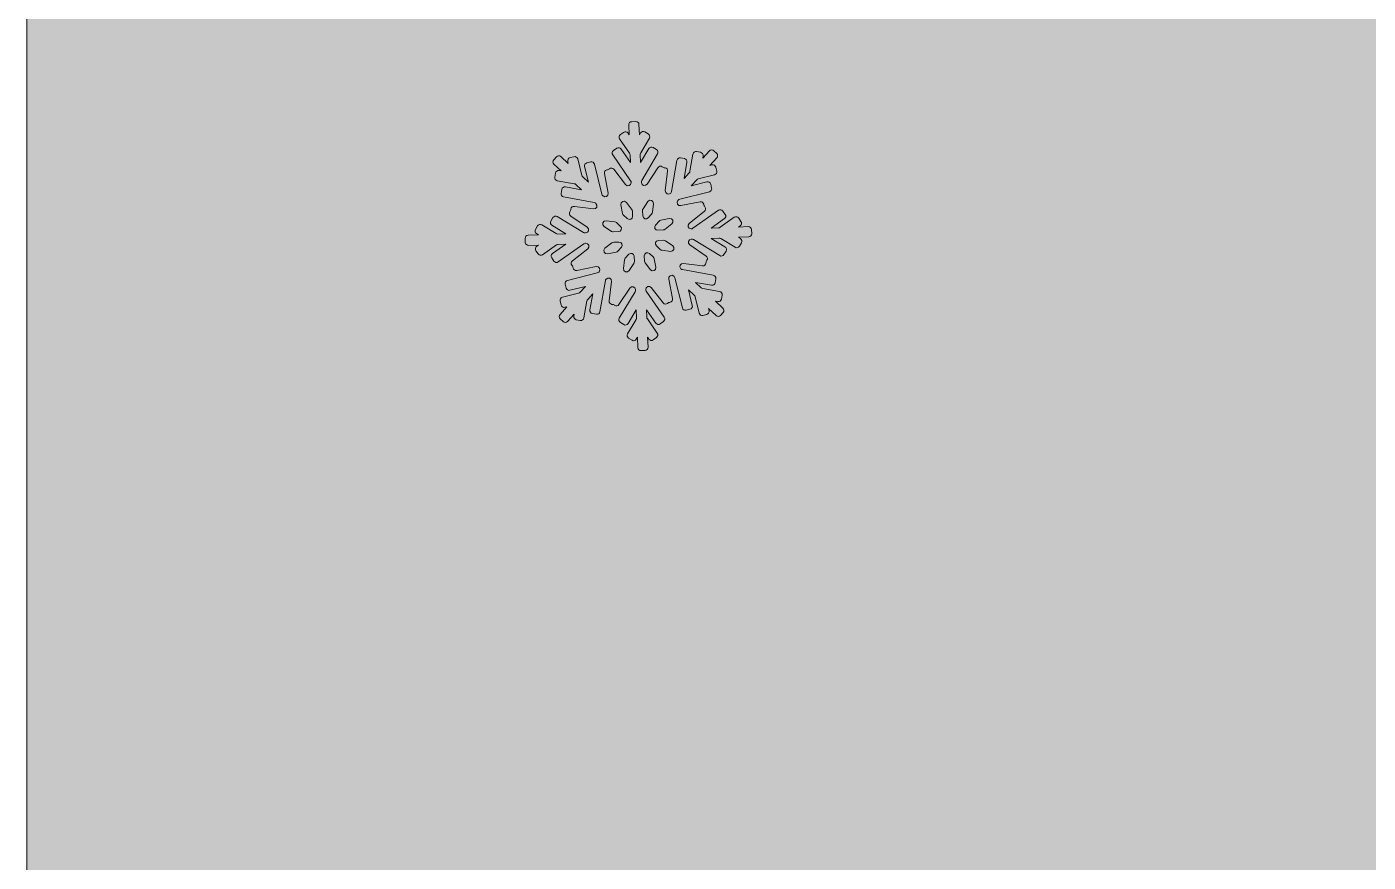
# Model space of a CAD drawing. Header units: millimetres. Extents: x 27 to 196, y -118 to -21.
# Drawn here: x 125.11 to 142.23, y -72.71 to -62.04 of the extents above; entities that cross this region are included whole.
import ezdxf

# ---------------------------------------------------------------- set-up
doc = ezdxf.new("R2010")
doc.units = ezdxf.units.MM
doc.header["$MEASUREMENT"] = 0
doc.layers.add('engraving', color=7, linetype='Continuous')
doc.layers.add('Layer 1', color=7, linetype='Continuous')

msp = doc.modelspace()

# ---------------------------------------------------------------- hatches: boundary and pattern name
at = {"layer": 'Layer 1'}
h = msp.add_hatch(color=2, dxfattribs=at)
h.dxf.hatch_style = 2
edge = h.paths.add_edge_path()
edge.add_spline(control_points=[(177.252, -88.497), (180.383, -85.287), (182.791, -81.667), (184.475, -77.633), (186.158, -73.601), (187.04, -69.511), (187.118, -65.36), (187.195, -61.211), (186.473, -57.139), (184.946, -53.146), (183.419, -49.152), (181.088, -45.59), (177.957, -42.458), (175.295, -39.718), (172.144, -37.448), (168.502, -35.646), (164.862, -33.846), (161.162, -32.945), (157.405, -32.945), (157.405, -32.945), (156.589, -32.945), (156.589, -32.945), (155.913, -32.496), (155.121, -32.21), (154.269, -32.145), (155.774, -31.03), (156.754, -29.246), (156.754, -27.23), (156.754, -23.849), (154.013, -21.109), (150.633, -21.109), (147.252, -21.109), (144.512, -23.849), (144.512, -27.23), (144.512, -29.246), (145.492, -31.03), (146.997, -32.145), (146.145, -32.21), (145.352, -32.496), (144.676, -32.945), (144.676, -32.945), (125.106, -32.945), (125.106, -32.945), (125.106, -32.945), (125.106, -118.094), (125.106, -118.094), (125.106, -118.094), (149.77, -118.094), (149.77, -118.094), (149.77, -118.094), (149.77, -99.772), (149.77, -99.772), (149.77, -99.225), (149.77, -98.559), (149.77, -97.776), (149.77, -96.994), (149.906, -96.406), (150.181, -96.014), (150.455, -95.622), (150.945, -95.584), (151.65, -95.896), (152.354, -96.21), (153.429, -97.149), (154.879, -98.715), (156.327, -100.282), (158.206, -102.611), (160.517, -105.704), (162.825, -108.797), (165.743, -112.926), (169.267, -118.094), (169.267, -118.094), (195.809, -118.094), (195.809, -118.094), (195.809, -118.094), (177.252, -88.497), (177.252, -88.497)], knot_values=[0, 0, 0, 0, 1, 1, 1, 2, 2, 2, 3, 3, 3, 4, 4, 4, 5, 5, 5, 6, 6, 6, 7, 7, 7, 8, 8, 8, 9, 9, 9, 10, 10, 10, 11, 11, 11, 12, 12, 12, 13, 13, 13, 14, 14, 14, 15, 15, 15, 16, 16, 16, 17, 17, 17, 18, 18, 18, 19, 19, 19, 20, 20, 20, 21, 21, 21, 22, 22, 22, 23, 23, 23, 24, 24, 24, 25, 25, 25, 25], degree=3, periodic=1)
edge = h.paths.add_edge_path()
edge.add_spline(control_points=[(146.825, -27.23), (146.825, -25.13), (148.533, -23.422), (150.633, -23.422), (152.732, -23.422), (154.44, -25.13), (154.44, -27.23), (154.44, -29.329), (152.732, -31.037), (150.633, -31.037), (148.533, -31.037), (146.825, -29.329), (146.825, -27.23)], knot_values=[0, 0, 0, 0, 1, 1, 1, 2, 2, 2, 3, 3, 3, 4, 4, 4, 4], degree=3, periodic=1)
edge = h.paths.add_edge_path()
edge.add_spline(control_points=[(160.928, -70.117), (159.36, -71.722), (157.443, -72.524), (155.173, -72.524), (155.173, -72.524), (149.535, -72.524), (149.535, -72.524), (149.535, -72.524), (149.535, -56.199), (149.535, -56.199), (149.535, -56.199), (155.173, -56.199), (155.173, -56.199), (157.443, -56.199), (159.36, -56.983), (160.928, -58.548), (162.493, -60.115), (163.277, -62.033), (163.277, -64.303), (163.277, -66.575), (162.493, -68.513), (160.928, -70.117)], knot_values=[0, 0, 0, 0, 1, 1, 1, 2, 2, 2, 3, 3, 3, 4, 4, 4, 5, 5, 5, 6, 6, 6, 7, 7, 7, 7], degree=3, periodic=1)

# ---------------------------------------------------------------- linework, layer by layer
at = {"layer": 'engraving', "lineweight": 0}
for points, knots in [([(134.356, -64.63), (134.356, -64.608), (134.337, -64.591), (134.315, -64.592), (134.315, -64.592), (134.189, -64.597), (134.189, -64.597), (134.189, -64.597), (134.212, -64.581), (134.212, -64.581), (134.23, -64.568), (134.234, -64.544), (134.222, -64.526), (134.222, -64.526), (134.193, -64.483), (134.193, -64.483), (134.18, -64.465), (134.155, -64.461), (134.137, -64.473), (134.137, -64.473), (133.958, -64.6), (133.958, -64.6), (133.952, -64.604), (133.944, -64.607), (133.937, -64.607), (133.937, -64.607), (133.84, -64.611), (133.84, -64.611), (133.84, -64.611), (134.011, -64.49), (134.011, -64.49), (134.028, -64.478), (134.033, -64.453), (134.02, -64.435), (134.02, -64.435), (133.991, -64.393), (133.991, -64.393), (133.978, -64.375), (133.953, -64.37), (133.935, -64.383), (133.935, -64.383), (133.609, -64.613), (133.609, -64.613), (133.603, -64.618), (133.596, -64.62), (133.588, -64.62), (133.588, -64.62), (133.586, -64.62), (133.586, -64.62), (133.548, -64.622), (133.53, -64.573), (133.56, -64.55), (133.56, -64.55), (133.756, -64.396), (133.756, -64.396), (133.773, -64.382), (133.776, -64.358), (133.762, -64.34), (133.762, -64.34), (133.756, -64.332), (133.756, -64.332), (133.752, -64.327), (133.75, -64.322), (133.749, -64.316), (133.749, -64.316), (133.747, -64.306), (133.747, -64.306), (133.742, -64.284), (133.722, -64.27), (133.7, -64.274), (133.7, -64.274), (133.453, -64.324), (133.453, -64.324), (133.416, -64.331), (133.39, -64.286), (133.416, -64.258), (133.416, -64.258), (133.42, -64.253), (133.42, -64.253), (133.426, -64.248), (133.432, -64.244), (133.44, -64.242), (133.44, -64.242), (133.818, -64.147), (133.818, -64.147), (133.84, -64.141), (133.853, -64.12), (133.847, -64.099), (133.847, -64.099), (133.835, -64.048), (133.835, -64.048), (133.83, -64.027), (133.808, -64.014), (133.787, -64.019), (133.787, -64.019), (133.588, -64.069), (133.588, -64.069), (133.588, -64.069), (133.657, -63.994), (133.657, -63.994), (133.662, -63.989), (133.669, -63.985), (133.676, -63.983), (133.676, -63.983), (133.884, -63.931), (133.884, -63.931), (133.905, -63.925), (133.918, -63.904), (133.913, -63.883), (133.913, -63.883), (133.9, -63.832), (133.9, -63.832), (133.895, -63.811), (133.873, -63.798), (133.852, -63.803), (133.852, -63.803), (133.825, -63.81), (133.825, -63.81), (133.825, -63.81), (133.914, -63.713), (133.914, -63.713), (133.928, -63.697), (133.927, -63.672), (133.912, -63.657), (133.912, -63.657), (133.874, -63.622), (133.874, -63.622), (133.858, -63.607), (133.832, -63.608), (133.818, -63.624), (133.818, -63.624), (133.733, -63.717), (133.733, -63.717), (133.733, -63.717), (133.738, -63.689), (133.738, -63.689), (133.741, -63.668), (133.727, -63.647), (133.705, -63.643), (133.705, -63.643), (133.655, -63.634), (133.655, -63.634), (133.634, -63.63), (133.613, -63.645), (133.609, -63.666), (133.609, -63.666), (133.571, -63.885), (133.571, -63.885), (133.57, -63.892), (133.566, -63.899), (133.561, -63.905), (133.561, -63.905), (133.496, -63.976), (133.496, -63.976), (133.496, -63.976), (133.532, -63.77), (133.532, -63.77), (133.536, -63.748), (133.522, -63.728), (133.5, -63.724), (133.5, -63.724), (133.45, -63.715), (133.45, -63.715), (133.428, -63.711), (133.408, -63.725), (133.404, -63.747), (133.404, -63.747), (133.335, -64.144), (133.335, -64.144), (133.333, -64.151), (133.33, -64.158), (133.325, -64.164), (133.325, -64.164), (133.325, -64.164), (133.325, -64.164), (133.299, -64.192), (133.251, -64.171), (133.256, -64.132), (133.256, -64.132), (133.286, -63.885), (133.286, -63.885), (133.289, -63.863), (133.273, -63.844), (133.252, -63.841), (133.252, -63.841), (133.242, -63.84), (133.242, -63.84), (133.236, -63.839), (133.23, -63.837), (133.225, -63.833), (133.225, -63.833), (133.217, -63.828), (133.217, -63.828), (133.199, -63.815), (133.174, -63.82), (133.162, -63.839), (133.162, -63.839), (133.023, -64.048), (133.023, -64.048), (133.002, -64.081), (132.952, -64.067), (132.95, -64.028), (132.95, -64.028), (132.95, -64.024), (132.95, -64.024), (132.95, -64.016), (132.952, -64.009), (132.956, -64.002), (132.956, -64.002), (133.157, -63.663), (133.157, -63.663), (133.168, -63.644), (133.162, -63.62), (133.143, -63.609), (133.143, -63.609), (133.099, -63.582), (133.099, -63.582), (133.081, -63.571), (133.056, -63.577), (133.045, -63.596), (133.045, -63.596), (132.94, -63.772), (132.94, -63.772), (132.94, -63.772), (132.936, -63.671), (132.936, -63.671), (132.936, -63.663), (132.938, -63.656), (132.942, -63.649), (132.942, -63.649), (133.052, -63.463), (133.052, -63.463), (133.063, -63.444), (133.057, -63.42), (133.038, -63.409), (133.038, -63.409), (132.994, -63.382), (132.994, -63.382), (132.976, -63.371), (132.951, -63.377), (132.94, -63.396), (132.94, -63.396), (132.926, -63.419), (132.926, -63.419), (132.926, -63.419), (132.92, -63.288), (132.92, -63.288), (132.92, -63.266), (132.901, -63.249), (132.879, -63.25), (132.879, -63.25), (132.828, -63.252), (132.828, -63.252), (132.806, -63.252), (132.789, -63.271), (132.79, -63.293), (132.79, -63.293), (132.795, -63.42), (132.795, -63.42), (132.795, -63.42), (132.78, -63.397), (132.78, -63.397), (132.767, -63.379), (132.742, -63.375), (132.724, -63.388), (132.724, -63.388), (132.683, -63.417), (132.683, -63.417), (132.665, -63.43), (132.66, -63.454), (132.673, -63.472), (132.673, -63.472), (132.799, -63.654), (132.799, -63.654), (132.803, -63.661), (132.805, -63.668), (132.806, -63.675), (132.806, -63.675), (132.81, -63.773), (132.81, -63.773), (132.81, -63.773), (132.691, -63.601), (132.691, -63.601), (132.679, -63.583), (132.654, -63.579), (132.636, -63.592), (132.636, -63.592), (132.594, -63.621), (132.594, -63.621), (132.576, -63.634), (132.572, -63.658), (132.584, -63.676), (132.584, -63.676), (132.813, -64.007), (132.813, -64.007), (132.817, -64.013), (132.82, -64.021), (132.82, -64.028), (132.82, -64.028), (132.82, -64.029), (132.82, -64.029), (132.822, -64.068), (132.773, -64.085), (132.749, -64.055), (132.749, -64.055), (132.598, -63.859), (132.598, -63.859), (132.585, -63.842), (132.56, -63.839), (132.542, -63.852), (132.542, -63.852), (132.535, -63.858), (132.535, -63.858), (132.53, -63.862), (132.524, -63.865), (132.518, -63.866), (132.518, -63.866), (132.509, -63.868), (132.509, -63.868), (132.487, -63.872), (132.474, -63.893), (132.478, -63.914), (132.478, -63.914), (132.527, -64.163), (132.527, -64.163), (132.534, -64.201), (132.489, -64.226), (132.461, -64.2), (132.461, -64.2), (132.458, -64.198), (132.458, -64.198), (132.453, -64.193), (132.449, -64.186), (132.447, -64.178), (132.447, -64.178), (132.352, -63.794), (132.352, -63.794), (132.347, -63.773), (132.325, -63.76), (132.304, -63.766), (132.304, -63.766), (132.254, -63.778), (132.254, -63.778), (132.233, -63.783), (132.22, -63.805), (132.225, -63.826), (132.225, -63.826), (132.275, -64.026), (132.275, -64.026), (132.275, -64.026), (132.202, -63.958), (132.202, -63.958), (132.196, -63.953), (132.192, -63.946), (132.19, -63.938), (132.19, -63.938), (132.138, -63.728), (132.138, -63.728), (132.133, -63.706), (132.111, -63.693), (132.09, -63.699), (132.09, -63.699), (132.041, -63.711), (132.041, -63.711), (132.019, -63.717), (132.006, -63.738), (132.012, -63.759), (132.012, -63.759), (132.018, -63.786), (132.018, -63.786), (132.018, -63.786), (131.923, -63.697), (131.923, -63.697), (131.907, -63.682), (131.882, -63.683), (131.867, -63.7), (131.867, -63.7), (131.832, -63.738), (131.832, -63.738), (131.817, -63.754), (131.818, -63.778), (131.834, -63.793), (131.834, -63.793), (131.927, -63.88), (131.927, -63.88), (131.927, -63.88), (131.9, -63.876), (131.9, -63.876), (131.879, -63.872), (131.858, -63.886), (131.854, -63.908), (131.854, -63.908), (131.845, -63.959), (131.845, -63.959), (131.841, -63.98), (131.856, -64.001), (131.877, -64.005), (131.877, -64.005), (132.093, -64.044), (132.093, -64.044), (132.1, -64.045), (132.107, -64.048), (132.113, -64.054), (132.113, -64.054), (132.184, -64.12), (132.184, -64.12), (132.184, -64.12), (131.98, -64.084), (131.98, -64.084), (131.959, -64.08), (131.938, -64.094), (131.934, -64.116), (131.934, -64.116), (131.925, -64.167), (131.925, -64.167), (131.922, -64.188), (131.936, -64.209), (131.957, -64.213), (131.957, -64.213), (132.349, -64.284), (132.349, -64.284), (132.357, -64.285), (132.364, -64.288), (132.37, -64.294), (132.37, -64.294), (132.371, -64.295), (132.371, -64.295), (132.4, -64.322), (132.377, -64.369), (132.339, -64.364), (132.339, -64.364), (132.095, -64.333), (132.095, -64.333), (132.073, -64.33), (132.053, -64.346), (132.051, -64.367), (132.051, -64.367), (132.049, -64.377), (132.049, -64.377), (132.049, -64.383), (132.046, -64.389), (132.043, -64.394), (132.043, -64.394), (132.037, -64.403), (132.037, -64.403), (132.025, -64.421), (132.03, -64.445), (132.048, -64.458), (132.048, -64.458), (132.259, -64.6), (132.259, -64.6), (132.29, -64.622), (132.276, -64.671), (132.238, -64.673), (132.238, -64.673), (132.233, -64.673), (132.233, -64.673), (132.225, -64.673), (132.218, -64.671), (132.211, -64.667), (132.211, -64.667), (131.876, -64.463), (131.876, -64.463), (131.857, -64.452), (131.833, -64.458), (131.821, -64.477), (131.821, -64.477), (131.795, -64.521), (131.795, -64.521), (131.784, -64.54), (131.79, -64.564), (131.809, -64.575), (131.809, -64.575), (131.985, -64.683), (131.985, -64.683), (131.985, -64.683), (131.884, -64.686), (131.884, -64.686), (131.877, -64.687), (131.869, -64.685), (131.862, -64.681), (131.862, -64.681), (131.679, -64.569), (131.679, -64.569), (131.66, -64.558), (131.635, -64.564), (131.624, -64.583), (131.624, -64.583), (131.598, -64.627), (131.598, -64.627), (131.587, -64.646), (131.593, -64.67), (131.611, -64.681), (131.611, -64.681), (131.636, -64.696), (131.636, -64.696), (131.636, -64.696), (131.505, -64.701), (131.505, -64.701), (131.483, -64.702), (131.466, -64.721), (131.467, -64.742), (131.467, -64.742), (131.469, -64.794), (131.469, -64.794), (131.47, -64.816), (131.489, -64.833), (131.511, -64.832), (131.511, -64.832), (131.637, -64.827), (131.637, -64.827), (131.637, -64.827), (131.613, -64.844), (131.613, -64.844), (131.596, -64.857), (131.591, -64.881), (131.604, -64.899), (131.604, -64.899), (131.633, -64.941), (131.633, -64.941), (131.646, -64.96), (131.671, -64.964), (131.689, -64.951), (131.689, -64.951), (131.868, -64.825), (131.868, -64.825), (131.874, -64.82), (131.881, -64.818), (131.889, -64.818), (131.889, -64.818), (131.986, -64.814), (131.986, -64.814), (131.986, -64.814), (131.815, -64.934), (131.815, -64.934), (131.798, -64.947), (131.793, -64.971), (131.806, -64.989), (131.806, -64.989), (131.835, -65.032), (131.835, -65.032), (131.847, -65.05), (131.872, -65.054), (131.89, -65.042), (131.89, -65.042), (132.216, -64.811), (132.216, -64.811), (132.223, -64.807), (132.23, -64.804), (132.238, -64.804), (132.238, -64.804), (132.24, -64.804), (132.24, -64.804), (132.278, -64.803), (132.296, -64.851), (132.266, -64.875), (132.266, -64.875), (132.07, -65.029), (132.07, -65.029), (132.053, -65.042), (132.05, -65.067), (132.063, -65.084), (132.063, -65.084), (132.07, -65.092), (132.07, -65.092), (132.073, -65.097), (132.076, -65.103), (132.077, -65.109), (132.077, -65.109), (132.079, -65.119), (132.079, -65.119), (132.083, -65.14), (132.104, -65.154), (132.126, -65.15), (132.126, -65.15), (132.373, -65.101), (132.373, -65.101), (132.41, -65.093), (132.435, -65.138), (132.41, -65.167), (132.41, -65.167), (132.406, -65.171), (132.406, -65.171), (132.4, -65.177), (132.393, -65.181), (132.386, -65.183), (132.386, -65.183), (132.007, -65.278), (132.007, -65.278), (131.986, -65.283), (131.973, -65.305), (131.979, -65.326), (131.979, -65.326), (131.991, -65.376), (131.991, -65.376), (131.996, -65.397), (132.018, -65.41), (132.039, -65.405), (132.039, -65.405), (132.237, -65.355), (132.237, -65.355), (132.237, -65.355), (132.169, -65.43), (132.169, -65.43), (132.164, -65.436), (132.157, -65.44), (132.149, -65.442), (132.149, -65.442), (131.942, -65.494), (131.942, -65.494), (131.921, -65.499), (131.908, -65.521), (131.913, -65.542), (131.913, -65.542), (131.926, -65.592), (131.926, -65.592), (131.931, -65.614), (131.952, -65.627), (131.974, -65.621), (131.974, -65.621), (132.001, -65.615), (132.001, -65.615), (132.001, -65.615), (131.912, -65.712), (131.912, -65.712), (131.897, -65.728), (131.898, -65.753), (131.914, -65.768), (131.914, -65.768), (131.952, -65.803), (131.952, -65.803), (131.968, -65.818), (131.993, -65.817), (132.008, -65.801), (132.008, -65.801), (132.093, -65.708), (132.093, -65.708), (132.093, -65.708), (132.088, -65.735), (132.088, -65.735), (132.085, -65.757), (132.099, -65.777), (132.12, -65.781), (132.12, -65.781), (132.171, -65.79), (132.171, -65.79), (132.192, -65.794), (132.213, -65.78), (132.217, -65.758), (132.217, -65.758), (132.255, -65.54), (132.255, -65.54), (132.256, -65.532), (132.259, -65.525), (132.265, -65.52), (132.265, -65.52), (132.33, -65.448), (132.33, -65.448), (132.33, -65.448), (132.294, -65.655), (132.294, -65.655), (132.29, -65.676), (132.304, -65.697), (132.326, -65.701), (132.326, -65.701), (132.376, -65.71), (132.376, -65.71), (132.398, -65.714), (132.418, -65.699), (132.422, -65.678), (132.422, -65.678), (132.491, -65.281), (132.491, -65.281), (132.492, -65.273), (132.496, -65.266), (132.501, -65.261), (132.501, -65.261), (132.501, -65.261), (132.501, -65.261), (132.527, -65.232), (132.574, -65.254), (132.57, -65.292), (132.57, -65.292), (132.54, -65.54), (132.54, -65.54), (132.537, -65.561), (132.552, -65.581), (132.574, -65.584), (132.574, -65.584), (132.584, -65.585), (132.584, -65.585), (132.59, -65.586), (132.596, -65.588), (132.601, -65.591), (132.601, -65.591), (132.609, -65.597), (132.609, -65.597), (132.627, -65.609), (132.652, -65.604), (132.664, -65.586), (132.664, -65.586), (132.803, -65.376), (132.803, -65.376), (132.824, -65.344), (132.874, -65.358), (132.875, -65.396), (132.875, -65.396), (132.876, -65.401), (132.876, -65.401), (132.876, -65.408), (132.874, -65.416), (132.87, -65.423), (132.87, -65.423), (132.669, -65.761), (132.669, -65.761), (132.658, -65.78), (132.664, -65.804), (132.683, -65.816), (132.683, -65.816), (132.726, -65.842), (132.726, -65.842), (132.745, -65.854), (132.77, -65.848), (132.781, -65.829), (132.781, -65.829), (132.886, -65.652), (132.886, -65.652), (132.886, -65.652), (132.89, -65.754), (132.89, -65.754), (132.89, -65.761), (132.888, -65.769), (132.884, -65.776), (132.884, -65.776), (132.774, -65.962), (132.774, -65.962), (132.763, -65.98), (132.769, -66.004), (132.788, -66.016), (132.788, -66.016), (132.831, -66.042), (132.831, -66.042), (132.85, -66.054), (132.875, -66.048), (132.886, -66.029), (132.886, -66.029), (132.9, -66.005), (132.9, -66.005), (132.9, -66.005), (132.905, -66.137), (132.905, -66.137), (132.906, -66.159), (132.925, -66.176), (132.946, -66.175), (132.946, -66.175), (132.997, -66.173), (132.997, -66.173), (133.019, -66.172), (133.036, -66.154), (133.036, -66.132), (133.036, -66.132), (133.03, -66.005), (133.03, -66.005), (133.03, -66.005), (133.046, -66.027), (133.046, -66.027), (133.058, -66.045), (133.083, -66.05), (133.101, -66.037), (133.101, -66.037), (133.143, -66.007), (133.143, -66.007), (133.161, -65.995), (133.165, -65.97), (133.153, -65.952), (133.153, -65.952), (133.027, -65.77), (133.027, -65.77), (133.023, -65.764), (133.02, -65.757), (133.02, -65.749), (133.02, -65.749), (133.016, -65.652), (133.016, -65.652), (133.016, -65.652), (133.135, -65.823), (133.135, -65.823), (133.147, -65.841), (133.172, -65.846), (133.19, -65.833), (133.19, -65.833), (133.232, -65.803), (133.232, -65.803), (133.25, -65.791), (133.254, -65.766), (133.242, -65.748), (133.242, -65.748), (133.013, -65.417), (133.013, -65.417), (133.009, -65.411), (133.006, -65.404), (133.006, -65.396), (133.006, -65.396), (133.006, -65.396), (133.006, -65.396), (133.004, -65.357), (133.053, -65.339), (133.077, -65.37), (133.077, -65.37), (133.227, -65.565), (133.227, -65.565), (133.241, -65.583), (133.266, -65.586), (133.283, -65.572), (133.283, -65.572), (133.291, -65.566), (133.291, -65.566), (133.296, -65.563), (133.301, -65.56), (133.308, -65.559), (133.308, -65.559), (133.317, -65.557), (133.317, -65.557), (133.338, -65.553), (133.352, -65.532), (133.348, -65.51), (133.348, -65.51), (133.299, -65.261), (133.299, -65.261), (133.292, -65.223), (133.337, -65.198), (133.365, -65.224), (133.365, -65.224), (133.367, -65.227), (133.367, -65.227), (133.373, -65.232), (133.377, -65.239), (133.379, -65.246), (133.379, -65.246), (133.474, -65.63), (133.474, -65.63), (133.479, -65.651), (133.501, -65.664), (133.522, -65.659), (133.522, -65.659), (133.571, -65.647), (133.571, -65.647), (133.593, -65.641), (133.606, -65.62), (133.6, -65.599), (133.6, -65.599), (133.551, -65.398), (133.551, -65.398), (133.551, -65.398), (133.624, -65.467), (133.624, -65.467), (133.63, -65.472), (133.634, -65.479), (133.635, -65.486), (133.635, -65.486), (133.688, -65.697), (133.688, -65.697), (133.693, -65.718), (133.715, -65.731), (133.736, -65.726), (133.736, -65.726), (133.785, -65.713), (133.785, -65.713), (133.806, -65.708), (133.819, -65.687), (133.814, -65.665), (133.814, -65.665), (133.807, -65.638), (133.807, -65.638), (133.807, -65.638), (133.903, -65.727), (133.903, -65.727), (133.919, -65.742), (133.944, -65.741), (133.959, -65.725), (133.959, -65.725), (133.994, -65.687), (133.994, -65.687), (134.008, -65.671), (134.007, -65.646), (133.992, -65.631), (133.992, -65.631), (133.898, -65.544), (133.898, -65.544), (133.898, -65.544), (133.926, -65.549), (133.926, -65.549), (133.947, -65.553), (133.968, -65.538), (133.972, -65.517), (133.972, -65.517), (133.981, -65.466), (133.981, -65.466), (133.984, -65.444), (133.97, -65.424), (133.949, -65.42), (133.949, -65.42), (133.733, -65.381), (133.733, -65.381), (133.725, -65.38), (133.719, -65.376), (133.713, -65.371), (133.713, -65.371), (133.642, -65.304), (133.642, -65.304), (133.642, -65.304), (133.845, -65.341), (133.845, -65.341), (133.867, -65.345), (133.888, -65.33), (133.892, -65.309), (133.892, -65.309), (133.901, -65.258), (133.901, -65.258), (133.904, -65.236), (133.89, -65.216), (133.868, -65.212), (133.868, -65.212), (133.476, -65.141), (133.476, -65.141), (133.469, -65.14), (133.462, -65.136), (133.456, -65.131), (133.456, -65.131), (133.454, -65.129), (133.454, -65.129), (133.426, -65.103), (133.448, -65.056), (133.487, -65.061), (133.487, -65.061), (133.731, -65.092), (133.731, -65.092), (133.753, -65.095), (133.773, -65.079), (133.775, -65.057), (133.775, -65.057), (133.776, -65.047), (133.776, -65.047), (133.777, -65.041), (133.779, -65.035), (133.783, -65.03), (133.783, -65.03), (133.788, -65.022), (133.788, -65.022), (133.8, -65.004), (133.795, -64.979), (133.777, -64.967), (133.777, -64.967), (133.567, -64.824), (133.567, -64.824), (133.535, -64.803), (133.55, -64.753), (133.588, -64.752), (133.588, -64.752), (133.593, -64.752), (133.593, -64.752), (133.601, -64.751), (133.608, -64.753), (133.615, -64.757), (133.615, -64.757), (133.95, -64.961), (133.95, -64.961), (133.968, -64.973), (133.993, -64.967), (134.004, -64.948), (134.004, -64.948), (134.031, -64.903), (134.031, -64.903), (134.042, -64.885), (134.036, -64.86), (134.017, -64.849), (134.017, -64.849), (133.841, -64.742), (133.841, -64.742), (133.841, -64.742), (133.941, -64.738), (133.941, -64.738), (133.949, -64.738), (133.957, -64.74), (133.964, -64.744), (133.964, -64.744), (134.147, -64.856), (134.147, -64.856), (134.166, -64.867), (134.19, -64.861), (134.202, -64.842), (134.202, -64.842), (134.228, -64.798), (134.228, -64.798), (134.239, -64.779), (134.233, -64.755), (134.215, -64.743), (134.215, -64.743), (134.19, -64.728), (134.19, -64.728), (134.19, -64.728), (134.32, -64.723), (134.32, -64.723), (134.342, -64.723), (134.359, -64.704), (134.359, -64.682), (134.359, -64.682), (134.356, -64.63), (134.356, -64.63)], [0, 0, 0, 0, 1, 1, 1, 2, 2, 2, 3, 3, 3, 4, 4, 4, 5, 5, 5, 6, 6, 6, 7, 7, 7, 8, 8, 8, 9, 9, 9, 10, 10, 10, 11, 11, 11, 12, 12, 12, 13, 13, 13, 14, 14, 14, 15, 15, 15, 16, 16, 16, 17, 17, 17, 18, 18, 18, 19, 19, 19, 20, 20, 20, 21, 21, 21, 22, 22, 22, 23, 23, 23, 24, 24, 24, 25, 25, 25, 26, 26, 26, 27, 27, 27, 28, 28, 28, 29, 29, 29, 30, 30, 30, 31, 31, 31, 32, 32, 32, 33, 33, 33, 34, 34, 34, 35, 35, 35, 36, 36, 36, 37, 37, 37, 38, 38, 38, 39, 39, 39, 40, 40, 40, 41, 41, 41, 42, 42, 42, 43, 43, 43, 44, 44, 44, 45, 45, 45, 46, 46, 46, 47, 47, 47, 48, 48, 48, 49, 49, 49, 50, 50, 50, 51, 51, 51, 52, 52, 52, 53, 53, 53, 54, 54, 54, 55, 55, 55, 56, 56, 56, 57, 57, 57, 58, 58, 58, 59, 59, 59, 60, 60, 60, 61, 61, 61, 62, 62, 62, 63, 63, 63, 64, 64, 64, 65, 65, 65, 66, 66, 66, 67, 67, 67, 68, 68, 68, 69, 69, 69, 70, 70, 70, 71, 71, 71, 72, 72, 72, 73, 73, 73, 74, 74, 74, 75, 75, 75, 76, 76, 76, 77, 77, 77, 78, 78, 78, 79, 79, 79, 80, 80, 80, 81, 81, 81, 82, 82, 82, 83, 83, 83, 84, 84, 84, 85, 85, 85, 86, 86, 86, 87, 87, 87, 88, 88, 88, 89, 89, 89, 90, 90, 90, 91, 91, 91, 92, 92, 92, 93, 93, 93, 94, 94, 94, 95, 95, 95, 96, 96, 96, 97, 97, 97, 98, 98, 98, 99, 99, 99, 100, 100, 100, 101, 101, 101, 102, 102, 102, 103, 103, 103, 104, 104, 104, 105, 105, 105, 106, 106, 106, 107, 107, 107, 108, 108, 108, 109, 109, 109, 110, 110, 110, 111, 111, 111, 112, 112, 112, 113, 113, 113, 114, 114, 114, 115, 115, 115, 116, 116, 116, 117, 117, 117, 118, 118, 118, 119, 119, 119, 120, 120, 120, 121, 121, 121, 122, 122, 122, 123, 123, 123, 124, 124, 124, 125, 125, 125, 126, 126, 126, 127, 127, 127, 128, 128, 128, 129, 129, 129, 130, 130, 130, 131, 131, 131, 132, 132, 132, 133, 133, 133, 134, 134, 134, 135, 135, 135, 136, 136, 136, 137, 137, 137, 138, 138, 138, 139, 139, 139, 140, 140, 140, 141, 141, 141, 142, 142, 142, 143, 143, 143, 144, 144, 144, 145, 145, 145, 146, 146, 146, 147, 147, 147, 148, 148, 148, 149, 149, 149, 150, 150, 150, 151, 151, 151, 152, 152, 152, 153, 153, 153, 154, 154, 154, 155, 155, 155, 156, 156, 156, 157, 157, 157, 158, 158, 158, 159, 159, 159, 160, 160, 160, 161, 161, 161, 162, 162, 162, 163, 163, 163, 164, 164, 164, 165, 165, 165, 166, 166, 166, 167, 167, 167, 168, 168, 168, 169, 169, 169, 170, 170, 170, 171, 171, 171, 172, 172, 172, 173, 173, 173, 174, 174, 174, 175, 175, 175, 176, 176, 176, 177, 177, 177, 178, 178, 178, 179, 179, 179, 180, 180, 180, 181, 181, 181, 182, 182, 182, 183, 183, 183, 184, 184, 184, 185, 185, 185, 186, 186, 186, 187, 187, 187, 188, 188, 188, 189, 189, 189, 190, 190, 190, 191, 191, 191, 192, 192, 192, 193, 193, 193, 194, 194, 194, 195, 195, 195, 196, 196, 196, 197, 197, 197, 198, 198, 198, 199, 199, 199, 200, 200, 200, 201, 201, 201, 202, 202, 202, 203, 203, 203, 204, 204, 204, 205, 205, 205, 206, 206, 206, 207, 207, 207, 208, 208, 208, 209, 209, 209, 210, 210, 210, 211, 211, 211, 212, 212, 212, 213, 213, 213, 214, 214, 214, 215, 215, 215, 216, 216, 216, 217, 217, 217, 218, 218, 218, 219, 219, 219, 220, 220, 220, 221, 221, 221, 222, 222, 222, 223, 223, 223, 224, 224, 224, 225, 225, 225, 226, 226, 226, 227, 227, 227, 228, 228, 228, 229, 229, 229, 230, 230, 230, 231, 231, 231, 232, 232, 232, 233, 233, 233, 234, 234, 234, 235, 235, 235, 236, 236, 236, 237, 237, 237, 238, 238, 238, 239, 239, 239, 240, 240, 240, 241, 241, 241, 242, 242, 242, 243, 243, 243, 244, 244, 244, 245, 245, 245, 246, 246, 246, 247, 247, 247, 248, 248, 248, 249, 249, 249, 250, 250, 250, 251, 251, 251, 252, 252, 252, 253, 253, 253, 254, 254, 254, 255, 255, 255, 256, 256, 256, 257, 257, 257, 258, 258, 258, 259, 259, 259, 260, 260, 260, 261, 261, 261, 262, 262, 262, 263, 263, 263, 264, 264, 264, 265, 265, 265, 266, 266, 266, 267, 267, 267, 268, 268, 268, 269, 269, 269, 270, 270, 270, 271, 271, 271, 272, 272, 272, 273, 273, 273, 274, 274, 274, 275, 275, 275, 276, 276, 276, 277, 277, 277, 278, 278, 278, 279, 279, 279, 280, 280, 280, 281, 281, 281, 282, 282, 282, 283, 283, 283, 284, 284, 284, 285, 285, 285, 286, 286, 286, 287, 287, 287, 288, 288, 288, 289, 289, 289, 290, 290, 290, 291, 291, 291, 292, 292, 292, 293, 293, 293, 294, 294, 294, 295, 295, 295, 296, 296, 296, 297, 297, 297, 298, 298, 298, 299, 299, 299, 300, 300, 300, 301, 301, 301, 302, 302, 302, 303, 303, 303, 304, 304, 304, 305, 305, 305, 306, 306, 306, 307, 307, 307, 308, 308, 308, 309, 309, 309, 310, 310, 310, 311, 311, 311, 312, 312, 312, 313, 313, 313, 314, 314, 314, 315, 315, 315, 316, 316, 316, 317, 317, 317, 318, 318, 318, 319, 319, 319, 320, 320, 320, 321, 321, 321, 322, 322, 322, 323, 323, 323, 324, 324, 324, 325, 325, 325, 326, 326, 326, 327, 327, 327, 328, 328, 328, 329, 329, 329, 330, 330, 330, 331, 331, 331, 332, 332, 332, 333, 333, 333, 334, 334, 334, 335, 335, 335, 336, 336, 336, 336]), ([(132.76, -64.283), (132.76, -64.283), (132.826, -64.369), (132.826, -64.369), (132.831, -64.376), (132.834, -64.384), (132.835, -64.392), (132.835, -64.392), (132.837, -64.459), (132.837, -64.459), (132.839, -64.495), (132.797, -64.514), (132.771, -64.49), (132.771, -64.49), (132.723, -64.445), (132.723, -64.445), (132.717, -64.439), (132.713, -64.432), (132.711, -64.424), (132.711, -64.424), (132.69, -64.315), (132.69, -64.315), (132.681, -64.274), (132.734, -64.25), (132.76, -64.283)], [0, 0, 0, 0, 1, 1, 1, 2, 2, 2, 3, 3, 3, 4, 4, 4, 5, 5, 5, 6, 6, 6, 7, 7, 7, 8, 8, 8, 8]), ([(132.968, -64.454), (132.968, -64.454), (132.965, -64.387), (132.965, -64.387), (132.965, -64.379), (132.967, -64.371), (132.972, -64.364), (132.972, -64.364), (133.032, -64.272), (133.032, -64.272), (133.055, -64.237), (133.11, -64.257), (133.104, -64.299), (133.104, -64.299), (133.091, -64.409), (133.091, -64.409), (133.09, -64.417), (133.087, -64.425), (133.081, -64.431), (133.081, -64.431), (133.037, -64.48), (133.037, -64.48), (133.013, -64.506), (132.969, -64.49), (132.968, -64.454)], [0, 0, 0, 0, 1, 1, 1, 2, 2, 2, 3, 3, 3, 4, 4, 4, 5, 5, 5, 6, 6, 6, 7, 7, 7, 8, 8, 8, 8]), ([(132.569, -64.652), (132.569, -64.652), (132.475, -64.589), (132.475, -64.589), (132.441, -64.566), (132.461, -64.512), (132.503, -64.517), (132.503, -64.517), (132.612, -64.531), (132.612, -64.531), (132.62, -64.532), (132.628, -64.535), (132.634, -64.541), (132.634, -64.541), (132.684, -64.588), (132.684, -64.588), (132.71, -64.612), (132.694, -64.655), (132.659, -64.656), (132.659, -64.656), (132.592, -64.659), (132.592, -64.659), (132.584, -64.659), (132.576, -64.657), (132.569, -64.652)], [0, 0, 0, 0, 1, 1, 1, 2, 2, 2, 3, 3, 3, 4, 4, 4, 5, 5, 5, 6, 6, 6, 7, 7, 7, 8, 8, 8, 8]), ([(133.131, -64.571), (133.131, -64.571), (133.177, -64.52), (133.177, -64.52), (133.182, -64.514), (133.19, -64.51), (133.198, -64.508), (133.198, -64.508), (133.307, -64.487), (133.307, -64.487), (133.348, -64.478), (133.372, -64.531), (133.339, -64.557), (133.339, -64.557), (133.252, -64.626), (133.252, -64.626), (133.245, -64.631), (133.237, -64.634), (133.229, -64.634), (133.229, -64.634), (133.162, -64.637), (133.162, -64.637), (133.126, -64.638), (133.107, -64.597), (133.131, -64.571)], [0, 0, 0, 0, 1, 1, 1, 2, 2, 2, 3, 3, 3, 4, 4, 4, 5, 5, 5, 6, 6, 6, 7, 7, 7, 8, 8, 8, 8]), ([(132.695, -64.854), (132.695, -64.854), (132.649, -64.904), (132.649, -64.904), (132.644, -64.91), (132.636, -64.915), (132.628, -64.916), (132.628, -64.916), (132.519, -64.938), (132.519, -64.938), (132.478, -64.946), (132.454, -64.894), (132.486, -64.868), (132.486, -64.868), (132.574, -64.799), (132.574, -64.799), (132.581, -64.794), (132.589, -64.791), (132.597, -64.79), (132.597, -64.79), (132.664, -64.788), (132.664, -64.788), (132.699, -64.786), (132.719, -64.828), (132.695, -64.854)], [0, 0, 0, 0, 1, 1, 1, 2, 2, 2, 3, 3, 3, 4, 4, 4, 5, 5, 5, 6, 6, 6, 7, 7, 7, 8, 8, 8, 8]), ([(133.257, -64.772), (133.257, -64.772), (133.35, -64.835), (133.35, -64.835), (133.385, -64.859), (133.364, -64.913), (133.323, -64.908), (133.323, -64.908), (133.214, -64.894), (133.214, -64.894), (133.205, -64.893), (133.198, -64.889), (133.192, -64.883), (133.192, -64.883), (133.142, -64.837), (133.142, -64.837), (133.116, -64.813), (133.132, -64.769), (133.167, -64.768), (133.167, -64.768), (133.233, -64.766), (133.233, -64.766), (133.242, -64.765), (133.25, -64.768), (133.257, -64.772)], [0, 0, 0, 0, 1, 1, 1, 2, 2, 2, 3, 3, 3, 4, 4, 4, 5, 5, 5, 6, 6, 6, 7, 7, 7, 8, 8, 8, 8]), ([(132.858, -64.97), (132.858, -64.97), (132.861, -65.037), (132.861, -65.037), (132.861, -65.046), (132.859, -65.054), (132.854, -65.061), (132.854, -65.061), (132.794, -65.152), (132.794, -65.152), (132.771, -65.187), (132.716, -65.167), (132.721, -65.126), (132.721, -65.126), (132.735, -65.015), (132.735, -65.015), (132.736, -65.007), (132.739, -65), (132.745, -64.994), (132.745, -64.994), (132.789, -64.945), (132.789, -64.945), (132.813, -64.919), (132.857, -64.935), (132.858, -64.97)], [0, 0, 0, 0, 1, 1, 1, 2, 2, 2, 3, 3, 3, 4, 4, 4, 5, 5, 5, 6, 6, 6, 7, 7, 7, 8, 8, 8, 8]), ([(133.066, -65.142), (133.066, -65.142), (132.999, -65.055), (132.999, -65.055), (132.994, -65.049), (132.991, -65.041), (132.991, -65.033), (132.991, -65.033), (132.988, -64.965), (132.988, -64.965), (132.987, -64.93), (133.029, -64.911), (133.055, -64.935), (133.055, -64.935), (133.103, -64.979), (133.103, -64.979), (133.109, -64.985), (133.113, -64.993), (133.115, -65.001), (133.115, -65.001), (133.136, -65.11), (133.136, -65.11), (133.144, -65.151), (133.091, -65.175), (133.066, -65.142)], [0, 0, 0, 0, 1, 1, 1, 2, 2, 2, 3, 3, 3, 4, 4, 4, 5, 5, 5, 6, 6, 6, 7, 7, 7, 8, 8, 8, 8])]:
    msp.add_open_spline(points, degree=3, knots=knots, dxfattribs=at)
at = {"layer": 'Layer 1', "lineweight": 0}
msp.add_open_spline([(177.252, -88.497), (180.383, -85.287), (182.791, -81.667), (184.475, -77.633), (186.158, -73.601), (187.04, -69.511), (187.118, -65.36), (187.195, -61.211), (186.473, -57.139), (184.946, -53.146), (183.419, -49.152), (181.088, -45.59), (177.957, -42.458), (175.295, -39.718), (172.144, -37.448), (168.502, -35.646), (164.862, -33.846), (161.162, -32.945), (157.405, -32.945), (157.405, -32.945), (156.589, -32.945), (156.589, -32.945), (155.913, -32.496), (155.121, -32.21), (154.269, -32.145), (155.774, -31.03), (156.754, -29.246), (156.754, -27.23), (156.754, -23.849), (154.013, -21.109), (150.633, -21.109), (147.252, -21.109), (144.512, -23.849), (144.512, -27.23), (144.512, -29.246), (145.492, -31.03), (146.997, -32.145), (146.145, -32.21), (145.352, -32.496), (144.676, -32.945), (144.676, -32.945), (125.106, -32.945), (125.106, -32.945), (125.106, -32.945), (125.106, -118.094), (125.106, -118.094), (125.106, -118.094), (149.77, -118.094), (149.77, -118.094), (149.77, -118.094), (149.77, -99.772), (149.77, -99.772), (149.77, -99.225), (149.77, -98.559), (149.77, -97.776), (149.77, -96.994), (149.906, -96.406), (150.181, -96.014), (150.455, -95.622), (150.945, -95.584), (151.65, -95.896), (152.354, -96.21), (153.429, -97.149), (154.879, -98.715), (156.327, -100.282), (158.206, -102.611), (160.517, -105.704), (162.825, -108.797), (165.743, -112.926), (169.267, -118.094), (169.267, -118.094), (195.809, -118.094), (195.809, -118.094), (195.809, -118.094), (177.252, -88.497), (177.252, -88.497)], degree=3, knots=[0, 0, 0, 0, 1, 1, 1, 2, 2, 2, 3, 3, 3, 4, 4, 4, 5, 5, 5, 6, 6, 6, 7, 7, 7, 8, 8, 8, 9, 9, 9, 10, 10, 10, 11, 11, 11, 12, 12, 12, 13, 13, 13, 14, 14, 14, 15, 15, 15, 16, 16, 16, 17, 17, 17, 18, 18, 18, 19, 19, 19, 20, 20, 20, 21, 21, 21, 22, 22, 22, 23, 23, 23, 24, 24, 24, 25, 25, 25, 25], dxfattribs=at)

doc.saveas('drawing.dxf')
